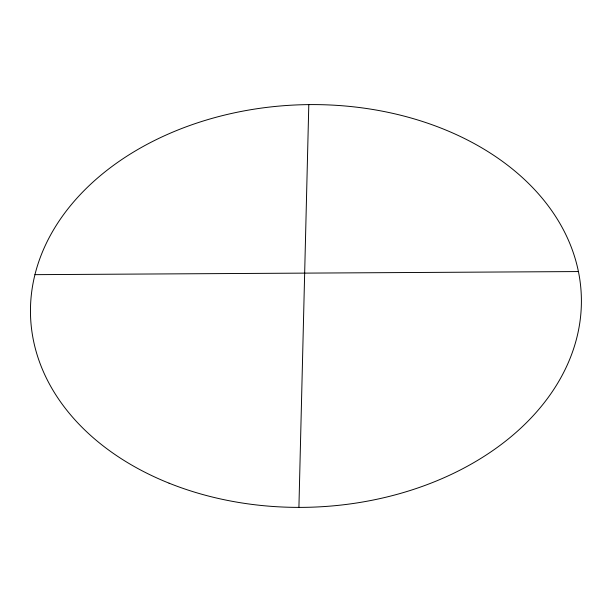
<?xml version="1.0" encoding="UTF-8"?>
<svg xmlns="http://www.w3.org/2000/svg" width="612" height="612" viewBox="0 0 612 612"><rect width="100%" height="100%" fill="white"/><g stroke="black" fill="none" stroke-linecap="round" stroke-linejoin="round"><path stroke-width="0.92" d="M298.916 507.386L308.8 104.614M34.938 274.658L578.417 271.56M169.065 483.174A275.568 201.272 -2.2 0 0 581.4 300.316A275.568 201.272 -2.2 0 0 167.313 134.479A275.568 201.272 -2.2 0 0 169.065 483.174"/></g></svg>
